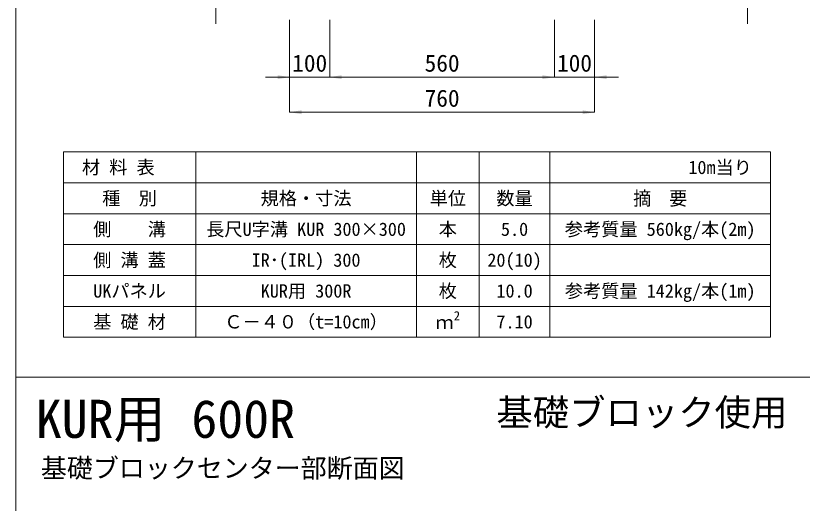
# Model space of a CAD drawing. Units: millimetres at full size, sheet at 1:20. Extents: x 201886 to 211886, y 860265 to 873235.
# Drawn here: x 201886 to 203847, y 863151 to 864367 of the extents above; entities that cross this region are included whole.
import ezdxf
from ezdxf.enums import TextEntityAlignment as Align

# ---------------------------------------------------------------- set-up
doc = ezdxf.new("R2010")
doc.units = ezdxf.units.MM
doc.header["$LTSCALE"] = 20
for name, color, linetype, lineweight in [('0_2', 7, 'Continuous', 20), ('Defpoints_3', 8, 'Continuous', 0), ('図枠', 5, 'Continuous', 13), ('寸法・材料表', 7, 'Continuous', 13), ('寸法線', 7, 'Continuous', 13)]:
    doc.layers.add(name, color=color, linetype=linetype, lineweight=lineweight)
doc.layers.add('文字', color=7, linetype='Continuous')
doc.styles.add('ＭＳ ゴシック', font='')
doc.styles.add('ＭＳ Ｐゴシック', font='')
doc.styles.get('ＭＳ ゴシック').set_extended_font_data('MS Gothic')
doc.styles.get('ＭＳ Ｐゴシック').set_extended_font_data('MS PGothic')

# ---------------------------------------------------------------- blocks, each defined once
blk = doc.blocks.new('filled_arrow')
at = {"color": 0, "linetype": 'Continuous', "lineweight": -2}
blk.add_solid([(7.5, 1.25), (0, 0), (7.5, -1.25)], dxfattribs=at)

msp = doc.modelspace()

# ---------------------------------------------------------------- linework, layer by layer
at = {"layer": 'Defpoints_3'}
for p, q in [((202005.03, 864027.65), (203767.67, 864027.65)), ((202005.03, 864027.65), (202005.03, 863950.21)), ((202335.03, 864027.65), (202335.03, 863950.21)), ((202885.03, 864027.65), (202885.03, 863950.21)), ((203041.67, 864027.65), (203041.67, 863950.21)), ((203217.67, 864027.65), (203217.67, 863950.21)), ((203767.67, 864027.65), (203767.67, 863950.21))]:
    msp.add_line(p, q, dxfattribs=at)
at = {"layer": '図枠'}
for p, q in [((201886.35, 865865.21), (201886.35, 860265.21)), ((201886.35, 863465.21), (207886.35, 863465.21)), ((201886.35, 863465.21), (211886.35, 863465.21))]:
    msp.add_line(p, q, dxfattribs=at)
at = {"layer": '寸法・材料表'}
for p, q in [((202005.03, 863950.21), (203767.67, 863950.21)), ((202005.03, 863950.21), (202005.03, 863565.21)), ((202335.03, 863950.21), (202335.03, 863565.21)), ((202885.03, 863950.21), (202885.03, 863565.21)), ((203041.67, 863950.21), (203041.67, 863565.21)), ((203217.67, 863950.21), (203217.67, 863565.21)), ((203767.67, 863950.21), (203767.67, 863565.21)), ((202005.03, 863873.21), (203767.67, 863873.21)), ((202005.03, 863796.21), (203767.67, 863796.21)), ((202005.03, 863719.21), (203767.67, 863719.21)), ((202005.03, 863642.21), (203767.67, 863642.21)), ((202005.03, 863565.21), (203767.67, 863565.21))]:
    msp.add_line(p, q, dxfattribs=at)
at = {"layer": '寸法線'}
for p, q in [((202385.04, 864347.25), (202385.04, 864567.25)), ((203709.89, 864567.25), (203709.89, 864347.25)), ((202569.1, 864357.25), (202569.1, 864213.96)), ((202569.1, 864357.25), (202569.1, 864126.46)), ((202669.1, 864357.25), (202669.1, 864213.96)), ((202669.1, 864357.25), (202669.1, 864213.96)), ((203229.1, 864357.25), (203229.1, 864213.96)), ((203229.1, 864357.25), (203229.1, 864213.96)), ((203329.1, 864357.25), (203329.1, 864213.96)), ((203329.1, 864357.25), (203329.1, 864126.46)), ((202509.1, 864213.96), (202729.1, 864213.96)), ((202669.1, 864213.96), (203229.1, 864213.96)), ((203169.1, 864213.96), (203389.1, 864213.96)), ((202569.1, 864126.46), (203329.1, 864126.46))]:
    msp.add_line(p, q, dxfattribs=at)

# ---------------------------------------------------------------- block references
at = {"layer": '寸法線', "xscale": 4, "yscale": 4, "rotation": 180}
for p in [(202569.1, 864213.96), (203229.1, 864213.96), (203229.1, 864213.96), (203329.1, 864126.46)]:
    msp.add_blockref('filled_arrow', p, dxfattribs=at)
at = {"layer": '寸法線', "xscale": 4, "yscale": 4}
for p in [(202669.1, 864213.96), (202669.1, 864213.96), (203329.1, 864213.96), (202569.1, 864126.46)]:
    msp.add_blockref('filled_arrow', p, dxfattribs=at)

# ---------------------------------------------------------------- texts
at = {"layer": '0_2', "style": 'ＭＳ ゴシック'}
msp.add_text('基礎ブロックセンター部断面図', height=47.47, dxfattribs=at).set_placement((201949.11, 863200.79), align=Align.BOTTOM_LEFT)
at = {"layer": '寸法・材料表', "style": 'ＭＳ ゴシック'}
msp.add_text('\u3000材 料 表', height=33.23, dxfattribs=at).set_placement((202006.08, 863988.93), align=Align.MIDDLE_LEFT)
msp.add_text('10m当り\u3000', height=33.23, dxfattribs=at).set_placement((203766.61, 863988.93), align=Align.MIDDLE_RIGHT)
for s, p in [('種\u3000別', (202170.03, 863911.71)), ('規格・寸法', (202610.03, 863911.71)), ('単位', (202963.35, 863911.71)), ('数量', (203129.67, 863911.71)), ('側\u3000\u3000溝', (202170.03, 863834.71)), ('長尺U字溝 KUR 300×300', (202610.03, 863834.71)), ('本', (202963.35, 863834.71)), ('5.0', (203129.67, 863834.71)), ('参考質量 560kg/本(2m)', (203492.67, 863834.71)), ('側 溝 蓋', (202170.03, 863757.71)), ('IR･(IRL) 300', (202610.03, 863757.71)), ('枚', (202963.35, 863757.71)), ('20(10)', (203129.67, 863757.71)), ('UKパネル', (202170.03, 863680.71)), ('KUR用 300R', (202610.03, 863680.71)), ('枚', (202963.35, 863680.71)), ('10.0', (203129.67, 863680.71)), ('参考質量 142kg/本(1m)', (203492.67, 863680.71)), ('基 礎 材', (202170.03, 863603.71)), ('Ｃ－４０（t=10cm）', (202610.03, 863603.71)), ('7.10', (203129.67, 863603.71))]:
    msp.add_text(s, height=33.23, dxfattribs=at).set_placement(p, align=Align.MIDDLE_CENTER)
at = {"layer": '寸法・材料表', "style": 'ＭＳ Ｐゴシック', "width": 0.95}
msp.add_text('摘\u3000要', height=34.64, dxfattribs=at).set_placement((203492.67, 863911.71), align=Align.MIDDLE_CENTER)
at = {"layer": '寸法・材料表', "style": 'ＭＳ ゴシック'}
for s, height, p in [('ｍ', 33.23, (202932.75, 863575.6)), ('2', 23.26, (202978.08, 863600.1))]:
    msp.add_text(s, height=height, dxfattribs=at).set_placement(p, align=Align.BOTTOM_LEFT)
at = {"layer": '寸法線', "style": 'ＭＳ ゴシック'}
for s, p in [('100', (202619.1, 864248.96)), ('560', (202949.1, 864248.96)), ('100', (203279.1, 864248.96)), ('760', (202949.1, 864161.46))]:
    msp.add_text(s, height=42.72, dxfattribs=at).set_placement(p, align=Align.MIDDLE_CENTER)
at = {"layer": '文字', "style": 'ＭＳ ゴシック'}
for s, height, p in [('基礎ブロック使用', 66.46, (203084.42, 863324.56)), ('KUR用 600R', 94.94, (201936.35, 863285.71))]:
    msp.add_text(s, height=height, dxfattribs=at).set_placement(p, align=Align.BOTTOM_LEFT)

doc.saveas('drawing.dxf')
